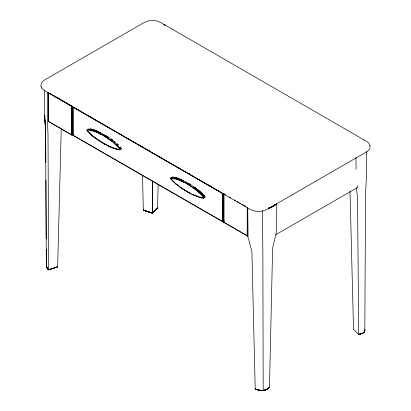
<?xml version="1.0" encoding="UTF-8"?>
<svg xmlns="http://www.w3.org/2000/svg" width="411" height="411" viewBox="0 0 411 411"><rect width="100%" height="100%" fill="white"/><g stroke="black" fill="none" stroke-linecap="round" stroke-linejoin="round"><path stroke-width="0.62" d="M72.074 106.202L72.017 135.049L71.704 134.808L71.73 106.053L65.632 102.529M223.913 193.535L223.913 222.408C223.687 221.873 224.267 222.911 223.795 222.305L223.795 193.638M223.795 222.305L247.525 236.104L247.735 207.93L247.71 236.012L247.211 235.857L247.211 207.293M247.479 236.012L247.211 235.857L247.566 207.36L247.71 236.012L223.795 222.207L223.903 222.505M357.806 185.443L357.806 187.339L275.838 234.666M47.527 92.141L47.347 121.497L48.01 133.709L48.626 269.857L57.71 266.785M71.704 134.808L72.043 135.019L71.879 106.305L72.233 106.238L72.233 134.808L71.92 135.049L71.879 106.305L48.287 92.686M72.053 106.305L71.879 134.875L72.233 134.808M72.233 106.238L72.017 135.049L48.287 121.255L48.287 92.583L48.431 121.507L71.73 134.962M72.963 106.875L73.055 135.234L222.952 221.837L222.916 193.345L222.664 221.75L224.247 221.113M223.05 221.801L73.081 135.389L73.081 107.03L222.664 193.391L222.813 221.668L223.137 193.391L222.978 221.812M247.566 207.36L247.556 236.073L247.211 235.857M366.545 151.531L366.417 177.932L365.559 192.579L364.809 330.804L364.182 332.088L363.005 333.1L358.762 334.431L363.021 333.09L358.726 334.472L360.298 334.056M158.143 184.138L157.572 207.884L152.301 213.114L152.502 181.01M157.562 207.894L152.301 213.088L152.558 181.004M359.543 334.261L358.7 334.472L360.303 334.03M188.289 183.244L190.334 184.508L188.315 183.316M269.436 386.941L267.093 389.387L263.939 390.347L259.392 390.219L255.2 389.114L260.137 390.311L264.643 390.229L267.576 389.047L269.472 386.879L272.621 248.146L276.238 232.96L276.824 203.414M48.719 269.811L57.699 266.801L48.719 269.837C47.214 268.717 45.703 266.369 46.695 264.371C45.606 266.41 47.234 268.568 48.662 269.873L57.699 266.765M364.629 331.287L364.757 329.452L364.68 331.266L364.809 330.804L363.853 332.453L364.233 332.078M57.658 266.847L61.229 129.316M165.088 25.215L163.922 24.747M267.582 389.022C263.944 391.364 259.012 390.414 255.205 389.073L251.881 251.414L248.044 237.368L247.684 207.704M185.34 190.719L187.416 191.937L179.258 186.661M262.424 210.709L262.86 252.786L263.184 390.424L266.569 389.643L268.773 387.789M48.719 269.837L47.928 269.051M264.653 390.245L265.316 390.08M46.546 266.991L48.596 269.791M46.787 267.453L46.34 265.701L46.294 249.194M364.783 330.85L364.86 330.357M358.726 334.472L357.524 198.21L356.404 187.724M143.372 210.155L152.347 213.093L143.362 210.16L143.66 209.584L143.336 210.149L152.301 213.119L157.552 207.904M275.945 204.252L271.923 206.969L268.244 208.398L271.923 206.969L275.945 204.252L275.041 204.981M256.634 389.561L255.236 389.042L257.718 389.844M152.327 213.109L143.336 210.139L152.281 213.114M48.431 92.603L48.524 121.389M46.422 266.179L46.72 264.422L46.386 265.249M143.311 210.124L143.722 209.651L143.321 210.139L142.514 175.43M46.443 265.275L46.366 266.158M363.488 139.91L363.833 139.935M363.514 332.761L362.98 333.09M363.905 332.448L363.463 332.787L363.91 332.422M268.008 388.662L268.409 388.22M364.768 329.951L364.793 330.408L364.834 329.894M164.847 25.122L163.902 24.768M101.717 142.406C96.41 138.872 90.286 135.471 86.896 129.953L88.91 128.735M171.772 179.761L171.531 179.92L170.565 178.256L171.711 177.583M257.692 389.823L261.617 390.419M103.752 143.629L101.676 142.355L109.752 146.809L117.803 149.578L120.223 149.671L121.476 148.612L120.418 147.035M121.291 148.952L121.456 148.582M121.476 148.612L120.223 149.671M201.472 197.881L203.892 197.974L205.146 196.915M353.491 329.268L358.628 334.436M260.127 390.322L260.846 390.388M222.901 221.75L222.813 193.648L73.081 107.03M364.804 329.946L364.752 329.483M274.99 204.909L275.966 204.19L271.882 206.887L268.244 208.367M73.055 134.931L73.317 135.389M91.92 135.111L88.38 131.633L87.666 130.708L87.646 129.958C100.012 131.695 111.694 139.745 119.868 148.931L119.74 149.224C113.986 149.039 108.71 146.013 103.747 143.393M189.425 192.78L187.411 191.701L190.899 193.55M86.896 129.953L87.98 129.27M170.565 178.256L171.649 177.578M203.892 197.974L204.981 197.295M120.053 149.429L119.462 149.794L115.866 149.09L107.79 145.838M170.729 177.876L172.579 177.043L176.206 177.644M204.216 197.424L203.132 198.102L199.463 197.388M99.452 133.493L103.757 135.466L102.103 134.125L101.512 134.484L97.438 132.512M113.631 142.468L119.329 147.698L120.49 147.02M204.026 195.405L202.998 196.001L203.969 197.604L203.055 198.092M224.272 220.959L222.988 221.668M362.399 333.362L363.026 333.064M271.902 206.908L268.219 208.315L270.741 207.457M362.435 333.342L360.277 334.051M247.741 235.857L247.391 235.929L247.391 207.36M87.06 129.573L89.408 129.542L93.436 130.688M171.819 177.198L172.615 177.069M119.385 149.789L120.14 149.666L120.115 148.725M222.664 193.391L223.055 193.458M263.939 390.322L262.408 390.445M47.363 268.393L47.882 269.041M47.388 268.434L46.988 267.869M222.813 193.648L223.168 193.581L222.839 193.478M87.8 129.486L91.386 130.056L95.455 131.535M171.49 177.722L175.086 178.297L179.119 179.838M171.469 177.788L177.069 179.052L185.181 182.787L185.772 182.433L187.426 183.768L181.102 180.814M46.751 267.453L46.438 266.6M90.533 128.89L92.033 129.229M90.497 128.864L96.539 130.868L106.665 136.2M174.166 177.172L176.175 177.624M199.53 197.393L191.403 194.146M92.537 129.342L100.603 132.789M176.704 177.819L182.227 180.09M176.679 177.799L178.189 178.323M197.516 196.756L189.373 193.011M94.592 130.128L100.628 132.856M178.261 178.431L182.253 180.11M193.35 194.742L199.248 196.926L202.715 197.609L203.537 197.239C195.364 188.048 183.681 180.003 171.31 178.266L171.33 179.016L172.05 179.936L175.584 183.419M95.419 131.592L97.474 132.455M182.284 180.182L183.768 180.845M182.736 180.337L183.748 180.83M184.251 181.076L187.812 183.039M105.761 144.472L98.352 139.915M103.695 143.573L105.771 144.775M187.365 191.875L189.44 193.078M53.98 95.804L52.87 95.162L54.529 96.174M55.644 96.765L56.754 97.407M57.864 98.044L59.528 99.005M60.638 99.647L64.522 101.887M77.062 109.126L78.177 109.768M79.842 110.729L80.957 111.371M87.63 115.224L88.74 115.866M90.41 116.832L92.079 117.793M98.193 121.327L99.863 122.288M119.884 133.847L120.993 134.489M127.667 138.343L128.777 138.985M130.446 139.946L131.561 140.588M138.23 144.441L139.344 145.083M141.014 146.044L142.679 147.01M148.797 150.539L150.467 151.505M156.581 155.034L158.25 155.995M159.36 156.637L161.03 157.603M170.483 163.059L171.598 163.701M178.271 167.554L179.381 168.197M188.834 173.653L189.944 174.295L188.87 173.627M199.402 179.756L200.511 180.398M207.185 184.251L208.855 185.212M225.577 194.799L223.795 193.74M229.461 197.044L230.571 197.681M234.455 199.926L235.565 200.568M237.229 201.529L238.339 202.166M239.443 202.808L240.553 203.45M242.218 204.411L243.327 205.048M55.634 96.821L71.704 106.238M104.625 134.942L109.706 138.101M187.154 183.958L189.235 185.104M103.49 135.651L111.658 140.891M185.484 190.478L187.462 191.665M190.319 184.441L192.363 185.726M106.665 136.149L108.694 137.423M189.183 185.155L195.328 189.199L201.441 194.264M105.514 136.848L113.693 142.422L119.406 147.662M185.387 190.714L175.194 183.532M184.991 190.159L181.528 187.889M99.688 141.117L93.595 136.853L89.485 133.339M192.862 186.06L198.451 190.18L204.95 196.33L204.149 195.323M191.213 186.43C195.754 189.723 201.03 192.8 204.056 197.599M97.859 139.586L92.413 135.517M194.388 187.087L202.531 193.735M194.367 187.133L196.391 188.608M110.703 138.831L115.563 142.617M179.55 186.496L176.083 183.82M177.259 185.161L173.154 181.647M198.415 190.226L204.848 196.288M116.822 143.609L118.45 145.068M116.781 143.655L118.404 145.104M173.18 181.631L170.755 178.847M41.634 87.964L42.795 89.408L44.465 90.62L250.34 209.482C255.365 212.107 261.715 212.117 266.749 209.507L366.586 151.88C368.939 150.673 370.588 148.073 369.905 145.402M369.926 145.453C369.53 143.609 368.061 142.309 366.535 141.348L160.66 22.487C155.635 19.867 149.285 19.851 144.251 22.466L44.414 80.088C42.061 81.296 40.412 83.895 41.095 86.567M41.655 88.011L41.074 86.516M119.329 147.698L120.392 149.291M87.091 130.539L87.882 131.592M273.022 206.353L275.951 204.221L274.065 205.69M73.081 135.116L72.937 135.034M46.726 267.412L47.049 267.91M46.34 265.701L45.518 128.658L44.552 114.885L44.414 89.958M46.356 266.133L46.494 266.621M353.517 329.211L350.002 191.264M44.578 115.717L45.57 129.285L44.552 114.885M44.922 115.63L44.999 116.868M45.261 121.194L45.41 123.665M355.988 157.305L356.08 169.368M45.631 127.369L45.827 162.633M45.919 179.946L46.238 238.935M48.287 92.583L48.298 95.116M364.5 331.656L364.182 332.088L364.5 331.656M364.691 331.24L364.47 331.698L364.691 331.24M51.76 94.525L50.651 93.883L51.755 94.551M197.732 178.79L196.617 178.148L197.758 178.77M211.634 186.82L209.964 185.854L211.644 186.81M219.417 191.31L217.748 190.35L219.423 191.31M245.547 206.332L244.437 205.69L245.552 206.317M112.748 140.254L110.718 138.779L112.753 140.259M114.782 141.872L113.97 141.225L114.787 141.882"/></g></svg>
